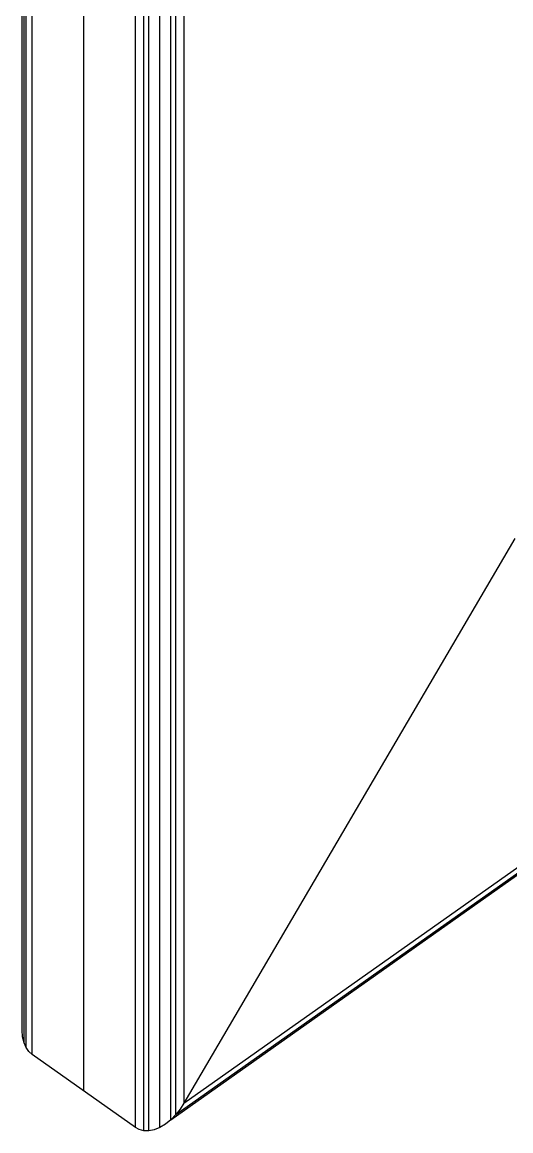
# Model space of a CAD drawing. Header units: millimetres. Extents: x 3440 to 9380, y -3644 to 556.
# Drawn here: x 8292.3 to 8384.1, y -2529 to -2320.6 of the extents above; entities that cross this region are included whole.
import ezdxf

# ---------------------------------------------------------------- set-up
doc = ezdxf.new("R2010")
doc.units = ezdxf.units.MM

msp = doc.modelspace()

# ---------------------------------------------------------------- linework, layer by layer
for p, q in [((8292.62, -2512.4), (8292.62, -2096.15)), ((8293.03, -2513.33), (8293.03, -2096.54)), ((8294.17, -2514.63), (8294.17, -2097.43)), ((8303.86, -2521.48), (8303.86, -2104.29)), ((8313.56, -2528.34), (8313.56, -2111.15)), ((8315.11, -2528.95), (8315.11, -2112.16)), ((8316.05, -2528.97), (8316.05, -2112.71)), ((8318.13, -2528.34), (8318.13, -2113.82)), ((8320.21, -2526.89), (8320.21, -2114.79)), ((8321.15, -2525.92), (8321.15, -2115.18)), ((8322.69, -2115.71), (8322.69, -2523.78)), ((8292.27, -2510.06), (8292.27, -2214.21)), ((8322.69, -2523.78), (8669.97, -2278.21)), ((8320.21, -2526.89), (8669.04, -2280.23)), ((8321.15, -2525.92), (8666.28, -2281.87)), ((8384.88, -2417.62), (8322.69, -2523.78)), ((8292.36, -2511.3), (8292.27, -2510.06)), ((8292.62, -2512.4), (8292.36, -2511.3)), ((8293.03, -2513.33), (8292.62, -2512.4)), ((8293.55, -2514.08), (8293.03, -2513.33)), ((8294.17, -2514.63), (8293.55, -2514.08)), ((8313.56, -2528.34), (8294.17, -2514.63)), ((8321.98, -2524.87), (8321.15, -2525.92)), ((8322.69, -2523.78), (8321.98, -2524.87)), ((8319.19, -2527.7), (8318.13, -2528.34)), ((8320.21, -2526.89), (8319.19, -2527.7)), ((8321.15, -2525.92), (8320.21, -2526.89)), ((8314.27, -2528.73), (8313.56, -2528.34)), ((8315.11, -2528.95), (8314.27, -2528.73)), ((8316.05, -2528.97), (8315.11, -2528.95)), ((8317.06, -2528.77), (8316.05, -2528.97)), ((8318.13, -2528.34), (8317.06, -2528.77))]:
    msp.add_line(p, q)

doc.saveas('drawing.dxf')
